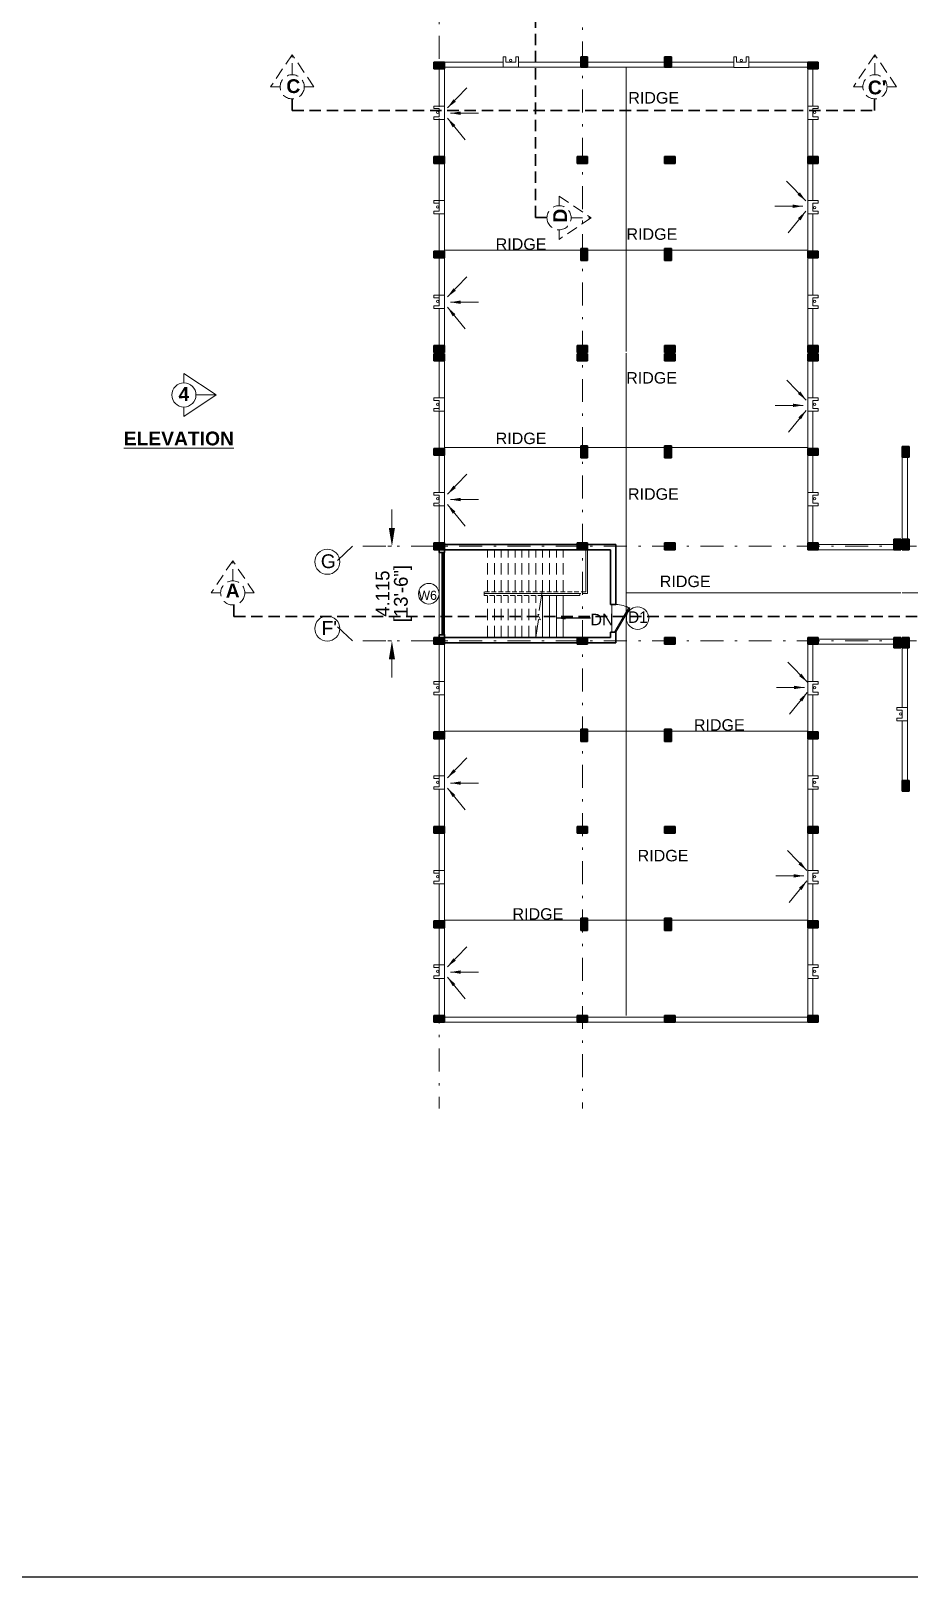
# Model space of a CAD drawing. Header units: millimetres. Extents: x 3614 to 12428, y -844 to 6844.
# Drawn here: x 5778.6 to 5816.8, y -728.6 to -661.2 of the extents above; entities that cross this region are included whole.
import ezdxf

# ---------------------------------------------------------------- set-up
doc = ezdxf.new("R2010")
doc.units = ezdxf.units.MM
doc.header["$LTSCALE"] = 40
doc.header["$MEASUREMENT"] = 0
doc.header["$PDMODE"] = 32
doc.header["$PDSIZE"] = 0.02
for name, pattern in [('CENTER2', [1.125, 0.75, -0.125, 0.125, -0.125]), ('DASHDOT', [1, 0.5, -0.25, 0, -0.25]), ('DASHED2', [0.375, 0.25, -0.125])]:
    doc.linetypes.add(name, pattern=pattern)
doc.layers.get('0').update_dxf_attribs({"linetype": 'CONTINUOUS', "lineweight": 20})
doc.layers.get('Defpoints').update_dxf_attribs({"linetype": 'CONTINUOUS', "lineweight": 20})
for name, color, linetype, lineweight in [('Beam', 254, 'CONTINUOUS', 25), ('Column', 252, 'CONTINUOUS', 30), ('Column Hatch', 253, 'CONTINUOUS', 13), ('Dim', 220, 'CONTINUOUS', 15), ('Door', 54, 'CONTINUOUS', 18), ('E1', 7, 'CONTINUOUS', 20), ('GRID', 134, 'DASHDOT', 13), ('GRID TEXT', 134, 'CENTER2', 13), ('Railing', 23, 'CONTINUOUS', 18), ('RIDGE', 255, 'CONTINUOUS', 15), ('Section', 72, 'DASHED2', 30), ('SLOP', 232, 'CONTINUOUS', 18), ('Stair', 1, 'CONTINUOUS', 15), ('TEXT', 7, 'CONTINUOUS', 20), ('title', 7, 'CONTINUOUS', 35), ('Wall', 7, 'CONTINUOUS', 30), ('Window', 150, 'CONTINUOUS', 15), ('Window-Wall', 7, 'CONTINUOUS', 18)]:
    doc.layers.add(name, color=color, linetype=linetype, lineweight=lineweight)
doc.styles.add('DIM', font='arial.ttf')
doc.styles.add('L120', font='simplex.shx', dxfattribs={"height": 1})
doc.styles.get("Standard").update_dxf_attribs({"font": 'txt.shx', "height": 0.03937})
doc.styles.add('STYLE9', font='GOTHIC.TTF')
doc.styles.add('Tabrej', font='GOTHIC.TTF')
doc.styles.add('Tabrej.', font='GOTHIC.TTF', dxfattribs={"height": 1})
doc.dimstyles.get("Standard").update_dxf_attribs({"dimtxt": 0.18, "dimasz": 0.18, "dimexe": 0.18, "dimexo": 0.0625, "dimgap": 0.09, "dimtad": 0, "dimtih": 1, "dimtoh": 1, "dimdec": 4, "dimzin": 0, "dimdsep": 46, "dimtxsty": 'Standard', "dimcen": 0.09, "dimadec": 0, "dimazin": 0, "dimtfac": 1, "dimtdec": 4, "dimtofl": 0, "dimtmove": 0, "dimatfit": 3, "dimfxl": 0, "dimtolj": 1, "dimtzin": 0, "dimarcsym": 0})
doc.dimstyles.new('Tabrej', dxfattribs={"dimtxt": 0.5, "dimasz": 0.45, "dimexe": 0.18, "dimexo": 0.0625, "dimgap": 0.09, "dimtad": 0, "dimdec": 3, "dimzin": 0, "dimdsep": 46, "dimtxsty": 'Tabrej', "dimcen": 0, "dimclrd": 256, "dimclre": 256, "dimclrt": 7, "dimaunit": 1, "dimadec": 3, "dimazin": 0, "dimtfac": 1, "dimtdec": 3, "dimtofl": 0, "dimtmove": 0, "dimatfit": 3, "dimfxl": 0, "dimtolj": 1, "dimtzin": 0, "dimlwd": -1, "dimlwe": -1, "dimarcsym": 0})

# ---------------------------------------------------------------- blocks, each defined once
blk = doc.blocks.new('COLM 530')
at = {"layer": 'Column Hatch'}
h = blk.add_hatch(color=0, dxfattribs=at)
h.dxf.hatch_style = 1
h.paths.add_polyline_path([(5443.518, -633.795), (5443.218, -633.795), (5443.218, -634.325), (5443.518, -634.325)])
at = {"layer": 'Column'}
for p, q in [((5443.518, -633.795), (5443.218, -633.795)), ((5443.218, -633.795), (5443.218, -634.325)), ((5443.518, -634.325), (5443.518, -633.795)), ((5443.218, -634.325), (5443.518, -634.325))]:
    blk.add_line(p, q, dxfattribs=at)
blk = doc.blocks.new('COLUMN 546')
at = {"layer": 'Column Hatch'}
h = blk.add_hatch(color=0, dxfattribs=at)
h.dxf.hatch_style = 1
h.paths.add_polyline_path([(0, 0), (0.3, 0), (0.3, 0.46), (0, 0.46)])
at = {"layer": 'Column'}
for p, q in [((0.3, 0.46), (0, 0.46)), ((0, 0.46), (0, 0)), ((0, 0), (0.3, 0)), ((0.3, 0), (0.3, 0.46))]:
    blk.add_line(p, q, dxfattribs=at)
blk = doc.blocks.new('*U18')
for p, q in [((0, 0), (0, -6)), ((40, 0), (40, -6))]:
    blk.add_line(p, q)
blk.add_lwpolyline([(0, 0), (34.6, 20), (35.5, 18.5), (0.9, -1.5)], close=True)
blk.add_arc((0, 0), 40, 0, 30)
blk = doc.blocks.new('DOOR1')
at = {"layer": 'Door'}
blk.add_line((0, 0), (1.2, 0), dxfattribs=at)
at = {"layer": 'Door', "xscale": 0.0300000000000013, "yscale": 0.0300000000000013, "zscale": 0.0300000000000013}
blk.add_blockref('*U18', (0, 0.18), dxfattribs=at)
blk = doc.blocks.new('*D126')
at = {"layer": 'Defpoints', "color": 0, "ltscale": 0.05, "transparency": 16777216}
for p in [(5794.363, -683.672), (5794.326, -687.787), (5794.363, -687.787)]:
    blk.add_point(p, dxfattribs=at)
at = {"layer": 'Dim', "ltscale": 0.05, "transparency": 16777216}
for p, q in [((5794.326, -682.872), (5794.326, -682.072)), ((5794.301, -683.672), (5794.146, -683.672)), ((5794.301, -687.787), (5794.146, -687.787)), ((5794.326, -688.587), (5794.326, -689.387))]:
    blk.add_line(p, q, dxfattribs=at)
for points in [[(5794.192, -682.872), (5794.459, -682.872), (5794.326, -683.672)], [(5794.192, -688.587), (5794.459, -688.587), (5794.326, -687.787)]]:
    blk.add_solid(points, dxfattribs=at)
at = {"layer": 'Dim', "color": 7, "lineweight": 18, "ltscale": 0.05, "transparency": 16777216, "char_height": 0.6, "attachment_point": 5, "rotation": 90, "style": 'Tabrej'}
for s, insert in [('\\A1;[13\'-6"]', (5794.804, -685.73)), ('\\A1;4.115', (5793.921, -685.73))]:
    blk.add_mtext(s, dxfattribs=dict(at, insert=insert))
blk = doc.blocks.new('drt')
at = {"layer": 'TEXT', "ltscale": 0.05}
for p, q in [((43.454, 26.367), (43.042, 26.367)), ((43.98, 24.969), (43.042, 26.367)), ((44.919, 26.367), (43.98, 24.969)), ((44.919, 26.367), (44.506, 26.367)), ((43.98, 25.841), (43.98, 24.969)), ((86.231, 2.02), (87.63, 2.959)), ((87.63, 2.546), (87.63, 2.959)), ((7.106, 2.255), (7.106, 2.667)), ((8.505, 1.729), (7.106, 2.667)), ((87.104, 2.02), (86.231, 2.02)), ((87.63, 1.082), (86.231, 2.02)), ((7.106, 0.79), (8.505, 1.729)), ((7.632, 1.729), (8.505, 1.729)), ((87.63, 1.082), (87.63, 1.494)), ((7.106, 0.79), (7.106, 1.203)), ((44.942, -30.84), (45.881, -29.442)), ((45.881, -30.314), (45.881, -29.442)), ((45.881, -29.442), (46.819, -30.84)), ((44.942, -30.84), (45.355, -30.84)), ((46.407, -30.84), (46.819, -30.84))]:
    blk.add_line(p, q, dxfattribs=at)
for centre in [(43.98, 26.367), (7.106, 1.729), (87.63, 2.02), (45.881, -30.84)]:
    blk.add_circle(centre, 0.526, dxfattribs=at)
at = {"layer": 'TEXT', "char_height": 0.6, "attachment_point": 1, "style": 'Tabrej.'}
for s, insert in [('{\\fArial|b1|i0|c0|p34;\\LELEVATION }', (41.63, 27.914)), ('{\\fArial|b1|i0|c0|p34;3}', (43.732, 26.705)), ('{\\fArial|b1|i0|c0|p34;2}', (87.382, 2.358)), ('{\\fArial|b1|i0|c0|p34;\\LELEVATION }', (85.399, 0.756)), ('{\\fArial|b1|i0|c0|p34;\\LELEVATION }', (4.487, 0.133)), ('{\\fArial|b1|i0|c0|p34;\\LELEVATION }', (43.767, -31.598))]:
    blk.add_mtext_dynamic_manual_height_columns(s, width=20.54056, gutter_width=5, heights=[0], dxfattribs=dict(at, insert=insert))
for s, insert, rotation in [('{\\fArial|b1|i0|c0|p34;4}', (6.865, 2.063), 1.0017), ('{\\fArial|b1|i0|c0|p34;1}', (45.684, -30.492), 359.4813)]:
    blk.add_mtext_dynamic_manual_height_columns(s, width=20.54056, gutter_width=5, heights=[0], dxfattribs=dict(at, insert=insert, rotation=rotation))
blk = doc.blocks.new('GFGRG')
at = {"layer": 'TEXT', "color": 3}
blk.add_circle((5531.941, -685.736), 0.448, dxfattribs=at)
at = {"layer": 'TEXT', "color": 3, "style": 'STYLE9'}
blk.add_text('W6', height=0.4, dxfattribs=at).set_placement((5531.494, -686.004))
blk = doc.blocks.new('DDDD')
at = {"layer": 'TEXT', "color": 3, "ltscale": 0.2}
blk.add_circle((2085.909, -1030.934), 0.488, dxfattribs=at)
at = {"layer": 'TEXT', "color": 3, "style": 'STYLE9'}
blk.add_text('D1', height=0.5, dxfattribs=at).set_placement((2085.496, -1031.139))
blk = doc.blocks.new('BDHVBFH')
at = {"layer": 'Section', "color": 7, "linetype": 'ByBlock', "lineweight": 20, "ltscale": 0.05}
for p, q in [((5432.399, -574.787), (5431.461, -576.186)), ((5432.399, -575.66), (5432.399, -574.787)), ((5433.338, -576.186), (5432.399, -574.787)), ((5431.873, -576.186), (5431.461, -576.186)), ((5433.338, -576.186), (5432.925, -576.186))]:
    blk.add_line(p, q, dxfattribs=at)
blk.add_circle((5432.399, -576.186), 0.526, dxfattribs=at)
blk = doc.blocks.new('SEC AA')
at = {"layer": 'Section', "ltscale": 0.05}
for p, q in [((5428.116, -321.664), (5428.116, -321.164)), ((5428.116, -321.664), (5509.295, -321.664)), ((5509.295, -321.664), (5509.295, -321.164))]:
    blk.add_line(p, q, dxfattribs=at)
at = {"layer": 'Section'}
for p in [(-4.334, 255.545), (76.844, 255.545)]:
    blk.add_blockref('BDHVBFH', p, dxfattribs=at)
at = {"layer": 'Section', "char_height": 0.6, "attachment_point": 1, "rotation": 1.0017, "style": 'Tabrej'}
for s, insert in [('{\\fArial|b1|i0|c0|p34;A}', (5427.753, -320.249)), ("{\\fArial|b1|i0|c0|p34;A'}", (5508.818, -320.249))]:
    blk.add_mtext_dynamic_manual_height_columns(s, width=20.54056, gutter_width=5, heights=[0], dxfattribs=dict(at, insert=insert))
blk = doc.blocks.new('SEC CC')
at = {"layer": 'Section', "ltscale": 0.05}
for p, q in [((5650.526, -526.426), (5650.526, -525.926)), ((5650.526, -526.426), (5675.879, -526.426)), ((5675.879, -526.426), (5675.879, -525.926))]:
    blk.add_line(p, q, dxfattribs=at)
at = {"layer": 'Section'}
for p in [(218.124, 50.786), (243.496, 50.786)]:
    blk.add_blockref('BDHVBFH', p, dxfattribs=at)
at = {"layer": 'Section', "char_height": 0.6, "attachment_point": 1, "rotation": 1.0017, "style": 'Tabrej'}
for s, insert in [('{\\fArial|b1|i0|c0|p34;C}', (5650.265, -525.077)), ("{\\fArial|b1|i0|c0|p34;C'}", (5675.585, -525.134))]:
    blk.add_mtext_dynamic_manual_height_columns(s, width=20.54056, gutter_width=5, heights=[0], dxfattribs=dict(at, insert=insert))
blk = doc.blocks.new('SEC DD')
at = {"layer": 'Section', "ltscale": 0.05}
for p, q in [((5719.78, -533.24), (5719.78, -532.74)), ((5733.893, -533.24), (5733.893, -532.74)), ((5719.78, -533.24), (5733.893, -533.24))]:
    blk.add_line(p, q, dxfattribs=at)
at = {"layer": 'Section'}
blk.add_blockref('BDHVBFH', (287.365, 43.972), dxfattribs=at)
at = {"layer": 'Section', "xscale": 0.8901284446376274, "yscale": 0.8901284446376274, "zscale": 0.8901284446376274}
blk.add_blockref('BDHVBFH', (898.22, -19.336), dxfattribs=at)
at = {"layer": 'Section', "char_height": 0.6, "attachment_point": 1, "rotation": 1.0017, "style": 'Tabrej'}
for s, insert in [('{\\fArial|b1|i0|c0|p34;D}', (5719.549, -531.871)), ("{\\fArial|b1|i0|c0|p34;D'}", (5733.532, -531.866))]:
    blk.add_mtext_dynamic_manual_height_columns(s, width=20.54056, gutter_width=5, heights=[0], dxfattribs=dict(at, insert=insert))

msp = doc.modelspace()

# ---------------------------------------------------------------- linework, layer by layer
at = {"layer": 'Beam', "ltscale": 0.05}
msp.add_lwpolyline([(5375.2505, -625.1005), (5933.9059, -625.1005), (5933.9059, -728.5521), (5375.2505, -728.5521)], close=True, dxfattribs=at)
at = {"layer": 'E1', "ltscale": 0.05}
for p, q in [((5796.3873, -662.8855), (5796.3873, -664.5005)), ((5799.1748, -662.5855), (5796.6173, -662.5855)), ((5799.1748, -662.8155), (5796.6173, -662.8155)), ((5796.6173, -662.8855), (5796.6173, -664.5005)), ((5802.5473, -662.5855), (5799.8298, -662.5855)), ((5802.5473, -662.8155), (5799.8298, -662.8155)), ((5802.8473, -662.5855), (5806.1973, -662.5855)), ((5802.8473, -662.8155), (5806.1973, -662.8155)), ((5809.2148, -662.5855), (5806.4973, -662.5855)), ((5809.2148, -662.8155), (5806.4973, -662.8155)), ((5812.4273, -662.5855), (5809.8698, -662.5855)), ((5812.4273, -662.8155), (5809.8698, -662.8155)), ((5812.4273, -662.8875), (5812.4273, -664.5025)), ((5812.6573, -662.8875), (5812.6573, -664.5025)), ((5796.3873, -665.0855), (5796.3873, -666.7005)), ((5796.6173, -665.0855), (5796.6173, -666.7005)), ((5812.4273, -665.0855), (5812.4273, -666.7005)), ((5812.6573, -665.0855), (5812.6573, -666.7005)), ((5796.3873, -667.0005), (5796.3873, -668.6155)), ((5796.6173, -667.0005), (5796.6173, -668.6155)), ((5812.4273, -667.0005), (5812.4273, -668.6155)), ((5812.6573, -667.0005), (5812.6573, -668.6155)), ((5796.3873, -669.2005), (5796.3873, -670.8155)), ((5796.6173, -669.2005), (5796.6173, -670.8155)), ((5812.4273, -669.2005), (5812.4273, -670.8155)), ((5812.6573, -669.2005), (5812.6573, -670.8155)), ((5796.3873, -671.1155), (5796.3873, -672.7305)), ((5796.6173, -671.1155), (5796.6173, -672.7305)), ((5812.4273, -671.1155), (5812.4273, -672.7305)), ((5812.6573, -671.1155), (5812.6573, -672.7305)), ((5796.3873, -673.3155), (5796.3873, -674.9305)), ((5796.6173, -673.3155), (5796.6173, -674.9305)), ((5812.4273, -673.3155), (5812.4273, -674.9305)), ((5812.6573, -673.3155), (5812.6573, -674.9305)), ((5796.3873, -675.5925), (5796.3873, -677.2075)), ((5796.6173, -675.5925), (5796.6173, -677.2075)), ((5812.4273, -675.5925), (5812.4273, -677.2075)), ((5812.6573, -675.5925), (5812.6573, -677.2075)), ((5796.3873, -677.7925), (5796.3873, -679.4075)), ((5796.6173, -677.7925), (5796.6173, -679.4075)), ((5812.4273, -677.7925), (5812.4273, -679.4075)), ((5812.6573, -677.7925), (5812.6573, -679.4075)), ((5796.3873, -679.7075), (5796.3873, -681.3225)), ((5796.6173, -679.7075), (5796.6173, -681.3225)), ((5812.4273, -679.7075), (5812.4273, -681.3225)), ((5812.6573, -679.7075), (5812.6573, -681.3225)), ((5816.5423, -683.3625), (5816.5423, -679.7875)), ((5816.7723, -683.3625), (5816.7723, -679.7875)), ((5796.3873, -681.9075), (5796.3873, -683.5225)), ((5796.6173, -681.9075), (5796.6173, -683.5225)), ((5812.4273, -681.9075), (5812.4273, -683.5225)), ((5812.6573, -681.9075), (5812.6573, -683.5225)), ((5812.8873, -683.5925), (5816.1803, -683.5925)), ((5812.8873, -683.8225), (5816.1803, -683.8225)), ((5796.3873, -687.9375), (5796.3873, -689.5525)), ((5796.6173, -687.9375), (5796.6173, -689.5525)), ((5812.4273, -687.9375), (5812.4273, -689.5525)), ((5812.6573, -687.9375), (5812.6573, -689.5525)), ((5812.8873, -687.7075), (5816.1803, -687.7075)), ((5812.8873, -687.9375), (5816.1803, -687.9375)), ((5816.5423, -688.0975), (5816.5423, -690.69)), ((5816.7723, -688.0975), (5816.7723, -690.69)), ((5796.3873, -690.1375), (5796.3873, -691.7525)), ((5796.6173, -690.1375), (5796.6173, -691.7525)), ((5812.4273, -690.1375), (5812.4273, -691.7525)), ((5812.6573, -690.1375), (5812.6573, -691.7525)), ((5816.5423, -691.275), (5816.5423, -693.8675)), ((5816.7723, -691.275), (5816.7723, -693.8675)), ((5796.3873, -692.0525), (5796.3873, -693.6675)), ((5796.6173, -692.0525), (5796.6173, -693.6675)), ((5812.4273, -692.0525), (5812.4273, -693.6675)), ((5812.6573, -692.0525), (5812.6573, -693.6675)), ((5796.3873, -694.2525), (5796.3873, -695.8675)), ((5796.6173, -694.2525), (5796.6173, -695.8675)), ((5812.4273, -694.2525), (5812.4273, -695.8675)), ((5812.6573, -694.2525), (5812.6573, -695.8675)), ((5796.3873, -696.1675), (5796.3873, -697.7825)), ((5796.6173, -696.1675), (5796.6173, -697.7825)), ((5812.4273, -696.1675), (5812.4273, -697.7825)), ((5812.6573, -696.1675), (5812.6573, -697.7825)), ((5796.3873, -698.3675), (5796.3873, -699.9825)), ((5796.6173, -698.3675), (5796.6173, -699.9825)), ((5812.4273, -698.3675), (5812.4273, -699.9825)), ((5812.6573, -698.3675), (5812.6573, -699.9825)), ((5796.3873, -700.2825), (5796.3873, -701.8975)), ((5796.6173, -700.2825), (5796.6173, -701.8975)), ((5812.4273, -700.2825), (5812.4273, -701.8975)), ((5812.6573, -700.2825), (5812.6573, -701.8975)), ((5796.3873, -702.4825), (5796.3873, -704.0975)), ((5796.6173, -702.4825), (5796.6173, -704.0975)), ((5812.4273, -702.4825), (5812.4273, -704.0975)), ((5812.6573, -702.4825), (5812.6573, -704.0975)), ((5796.6173, -704.1675), (5812.4273, -704.1675)), ((5796.6173, -704.3975), (5812.4273, -704.3975))]:
    msp.add_line(p, q, dxfattribs=at)
at = {"layer": 'E1'}
for points in [[(5799.8298, -662.8155), (5799.8298, -662.3555), (5799.7148, -662.3555), (5799.7148, -662.5855), (5799.2898, -662.5855), (5799.2898, -662.3555), (5799.1748, -662.3555), (5799.1748, -662.8155), (5799.8298, -662.8155)], [(5809.2148, -662.8175), (5809.2148, -662.3575), (5809.3298, -662.3575), (5809.3298, -662.5875), (5809.7548, -662.5875), (5809.7548, -662.3575), (5809.8698, -662.3575), (5809.8698, -662.8175), (5809.2148, -662.8175)], [(5796.6173, -664.5005), (5796.1573, -664.5005), (5796.1573, -664.6155), (5796.3873, -664.6155), (5796.3873, -664.9705), (5796.1573, -664.9705), (5796.1573, -665.0855), (5796.6173, -665.0855), (5796.6173, -664.5005)], [(5812.4273, -664.5005), (5812.8873, -664.5005), (5812.8873, -664.6155), (5812.6573, -664.6155), (5812.6573, -664.9705), (5812.8873, -664.9705), (5812.8873, -665.0855), (5812.4273, -665.0855), (5812.4273, -664.5005)], [(5796.6173, -668.6155), (5796.1573, -668.6155), (5796.1573, -668.7305), (5796.3873, -668.7305), (5796.3873, -669.0855), (5796.1573, -669.0855), (5796.1573, -669.2005), (5796.6173, -669.2005), (5796.6173, -668.6155)], [(5812.4273, -669.2005), (5812.8873, -669.2005), (5812.8873, -669.0855), (5812.6573, -669.0855), (5812.6573, -668.7305), (5812.8873, -668.7305), (5812.8873, -668.6155), (5812.4273, -668.6155), (5812.4273, -669.2005)], [(5796.6173, -672.7305), (5796.1573, -672.7305), (5796.1573, -672.8455), (5796.3873, -672.8455), (5796.3873, -673.2005), (5796.1573, -673.2005), (5796.1573, -673.3155), (5796.6173, -673.3155), (5796.6173, -672.7305)], [(5812.4273, -672.7305), (5812.8873, -672.7305), (5812.8873, -672.8455), (5812.6573, -672.8455), (5812.6573, -673.2005), (5812.8873, -673.2005), (5812.8873, -673.3155), (5812.4273, -673.3155), (5812.4273, -672.7305)], [(5796.6173, -677.2075), (5796.1573, -677.2075), (5796.1573, -677.3225), (5796.3873, -677.3225), (5796.3873, -677.6775), (5796.1573, -677.6775), (5796.1573, -677.7925), (5796.6173, -677.7925), (5796.6173, -677.2075)], [(5812.4273, -677.2075), (5812.8873, -677.2075), (5812.8873, -677.3225), (5812.6573, -677.3225), (5812.6573, -677.6775), (5812.8873, -677.6775), (5812.8873, -677.7925), (5812.4273, -677.7925), (5812.4273, -677.2075)], [(5796.6173, -681.3225), (5796.1573, -681.3225), (5796.1573, -681.4375), (5796.3873, -681.4375), (5796.3873, -681.7925), (5796.1573, -681.7925), (5796.1573, -681.9075), (5796.6173, -681.9075), (5796.6173, -681.3225)], [(5812.4273, -681.3225), (5812.8873, -681.3225), (5812.8873, -681.4375), (5812.6573, -681.4375), (5812.6573, -681.7925), (5812.8873, -681.7925), (5812.8873, -681.9075), (5812.4273, -681.9075), (5812.4273, -681.3225)], [(5796.6173, -689.5525), (5796.1573, -689.5525), (5796.1573, -689.6675), (5796.3873, -689.6675), (5796.3873, -690.0225), (5796.1573, -690.0225), (5796.1573, -690.1375), (5796.6173, -690.1375), (5796.6173, -689.5525)], [(5812.4273, -689.5525), (5812.8873, -689.5525), (5812.8873, -689.6675), (5812.6573, -689.6675), (5812.6573, -690.0225), (5812.8873, -690.0225), (5812.8873, -690.1375), (5812.4273, -690.1375), (5812.4273, -689.5525)], [(5816.7723, -690.69), (5816.3123, -690.69), (5816.3123, -690.805), (5816.5423, -690.805), (5816.5423, -691.16), (5816.3123, -691.16), (5816.3123, -691.275), (5816.7723, -691.275), (5816.7723, -690.69)], [(5796.6173, -693.6675), (5796.1573, -693.6675), (5796.1573, -693.7825), (5796.3873, -693.7825), (5796.3873, -694.1375), (5796.1573, -694.1375), (5796.1573, -694.2525), (5796.6173, -694.2525), (5796.6173, -693.6675)], [(5812.4273, -693.6675), (5812.8873, -693.6675), (5812.8873, -693.7825), (5812.6573, -693.7825), (5812.6573, -694.1375), (5812.8873, -694.1375), (5812.8873, -694.2525), (5812.4273, -694.2525), (5812.4273, -693.6675)], [(5796.6173, -697.7825), (5796.1573, -697.7825), (5796.1573, -697.8975), (5796.3873, -697.8975), (5796.3873, -698.2525), (5796.1573, -698.2525), (5796.1573, -698.3675), (5796.6173, -698.3675), (5796.6173, -697.7825)], [(5812.4273, -697.7825), (5812.8873, -697.7825), (5812.8873, -697.8975), (5812.6573, -697.8975), (5812.6573, -698.2525), (5812.8873, -698.2525), (5812.8873, -698.3675), (5812.4273, -698.3675), (5812.4273, -697.7825)], [(5796.6173, -701.8975), (5796.1573, -701.8975), (5796.1573, -702.0125), (5796.3873, -702.0125), (5796.3873, -702.3675), (5796.1573, -702.3675), (5796.1573, -702.4825), (5796.6173, -702.4825), (5796.6173, -701.8975)], [(5812.4273, -701.8975), (5812.8873, -701.8975), (5812.8873, -702.0125), (5812.6573, -702.0125), (5812.6573, -702.3675), (5812.8873, -702.3675), (5812.8873, -702.4825), (5812.4273, -702.4825), (5812.4273, -701.8975)]]:
    msp.add_lwpolyline(points, dxfattribs=at)
for centre in [(5799.5023, -662.5138), (5809.5423, -662.5159), (5796.3157, -664.7788), (5812.729, -664.7788), (5796.3157, -668.8938), (5812.729, -668.9222), (5796.3157, -673.0088), (5812.729, -673.0088), (5796.3157, -677.4858), (5812.729, -677.4858), (5796.3157, -681.6008), (5812.729, -681.6008), (5796.3157, -689.8308), (5812.729, -689.8308), (5816.4707, -690.9683), (5796.3157, -693.9458), (5812.729, -693.9458), (5796.3157, -698.0608), (5812.729, -698.0608), (5796.3157, -702.1758), (5812.729, -702.1758)]:
    msp.add_circle(centre, 0.05, dxfattribs=at)
at = {"layer": 'GRID', "lineweight": 18, "ltscale": 0.05}
for p, q in [((5796.3873, -657.2426), (5796.3873, -708.1427)), ((5802.6173, -657.4872), (5802.6173, -708.1427)), ((5791.9535, -684.2902), (5792.6122, -683.6725)), ((5867.559, -683.6725), (5792.6122, -683.6725)), ((5791.9535, -687.1782), (5792.6032, -687.7875)), ((5867.559, -687.7875), (5792.6032, -687.7875))]:
    msp.add_line(p, q, dxfattribs=at)
at = {"layer": 'GRID TEXT', "linetype": 'ByBlock', "lineweight": 20, "ltscale": 0.05}
for centre in [(5791.5121, -684.3465), (5791.5121, -687.2533)]:
    msp.add_circle(centre, 0.5447, dxfattribs=at)
at = {"layer": 'Railing', "ltscale": 0.05}
for p, q in [((5802.7673, -685.6525), (5802.7673, -683.8225)), ((5802.8473, -685.7275), (5802.8473, -683.8225))]:
    msp.add_line(p, q, dxfattribs=at)
at = {"layer": 'Railing', "linetype": 'DASHED2', "ltscale": 0.02}
for p, q in [((5802.7673, -685.6525), (5798.3373, -685.6525)), ((5798.3373, -685.7275), (5798.3373, -685.6525)), ((5802.8473, -685.7275), (5798.3373, -685.7275)), ((5800.8877, -685.7325), (5798.3373, -685.7325)), ((5798.3373, -685.8075), (5798.3373, -685.7325)), ((5800.8757, -685.8075), (5798.3373, -685.8075))]:
    msp.add_line(p, q, dxfattribs=at)
at = {"layer": 'Railing', "linetype": 'ByBlock', "ltscale": 0.05}
for p, q in [((5802.5023, -685.8075), (5800.8758, -685.8075)), ((5802.5023, -685.7325), (5800.8879, -685.7325)), ((5802.5023, -685.7325), (5802.5023, -685.8075))]:
    msp.add_line(p, q, dxfattribs=at)
at = {"layer": 'RIDGE', "linetype": 'ByBlock', "ltscale": 0.05}
for p, q in [((5804.5223, -675.1955), (5804.5223, -662.8155)), ((5804.5223, -704.0975), (5804.5223, -675.2575))]:
    msp.add_line(p, q, dxfattribs=at)
at = {"layer": 'RIDGE', "linetype": 'ByBlock', "lineweight": 18, "ltscale": 0.05}
for p, q in [((5796.6173, -670.7805), (5812.4273, -670.7805)), ((5796.6173, -679.3725), (5812.4273, -679.3725)), ((5816.4803, -685.695), (5804.5223, -685.695)), ((5816.5423, -685.695), (5853.5523, -685.695)), ((5796.6173, -691.7175), (5812.4273, -691.7175)), ((5796.6173, -699.9475), (5812.4273, -699.9475))]:
    msp.add_line(p, q, dxfattribs=at)
at = {"layer": 'Stair', "linetype": 'DASHED2', "ltscale": 0.05}
for p, q in [((5798.4873, -685.6525), (5798.4873, -683.8225)), ((5798.7873, -685.6525), (5798.7873, -683.8225)), ((5799.0873, -685.6525), (5799.0873, -683.8225)), ((5799.3873, -685.6525), (5799.3873, -683.8225)), ((5799.6873, -685.6525), (5799.6873, -683.8225)), ((5799.9873, -685.6525), (5799.9873, -683.8225)), ((5800.2873, -685.6525), (5800.2873, -683.8225)), ((5800.5873, -685.6525), (5800.5873, -683.8225)), ((5800.8873, -685.6525), (5800.8873, -683.8225)), ((5801.1873, -685.6525), (5801.1873, -683.8225)), ((5801.4873, -685.6525), (5801.4873, -683.8225)), ((5801.7873, -685.6525), (5801.7873, -683.8225)), ((5798.4873, -687.6375), (5798.4873, -685.8075)), ((5798.7873, -687.6375), (5798.7873, -685.8075)), ((5799.0873, -687.6375), (5799.0873, -685.8075)), ((5799.3873, -687.6375), (5799.3873, -685.8075)), ((5799.6873, -687.6375), (5799.6873, -685.8075)), ((5799.9873, -687.6375), (5799.9873, -685.8075)), ((5800.2873, -687.6375), (5800.2873, -685.8075)), ((5800.5873, -687.6375), (5800.5873, -685.8075))]:
    msp.add_line(p, q, dxfattribs=at)
at = {"layer": 'Stair', "ltscale": 0.05}
for p, q in [((5800.8873, -687.6375), (5800.8873, -685.8075)), ((5801.1873, -687.6375), (5801.1873, -685.8075)), ((5801.4873, -687.6375), (5801.4873, -685.8075)), ((5801.7873, -687.6375), (5801.7873, -685.8075))]:
    msp.add_line(p, q, dxfattribs=at)
at = {"layer": 'TEXT', "ltscale": 0.05}
for p, q in [((5800.7434, -686.4623), (5800.8873, -685.5485)), ((5800.7434, -686.6463), (5800.6731, -686.6418)), ((5800.6731, -686.6418), (5800.7897, -686.8666)), ((5800.5873, -687.6375), (5800.7096, -686.8611)), ((5800.7096, -686.8611), (5800.7897, -686.8666))]:
    msp.add_line(p, q, dxfattribs=at)
at = {"layer": 'title', "ltscale": 0.05}
msp.add_line((5800.7043, -686.8951), (5800.7043, -686.8951), dxfattribs=at)
at = {"layer": 'Wall'}
for p, q in [((5802.3873, -683.5925), (5796.6173, -683.5925)), ((5802.3873, -683.8225), (5796.6173, -683.8225)), ((5802.3873, -687.6375), (5796.6173, -687.6375)), ((5802.3873, -687.8675), (5796.6173, -687.8675)), ((5803.8473, -687.6375), (5802.8473, -687.6375)), ((5804.0803, -687.8675), (5802.8473, -687.8675)), ((5804.0803, -687.4075), (5803.8473, -687.4075))]:
    msp.add_line(p, q, dxfattribs=at)
at = {"layer": 'Wall', "linetype": 'ByBlock', "ltscale": 0.05}
for p, q in [((5802.8473, -683.5925), (5804.0803, -683.5925)), ((5802.8473, -683.8225), (5803.8473, -683.8225)), ((5803.8473, -683.8225), (5803.8473, -686.2071)), ((5804.0803, -683.5925), (5804.0803, -686.2071)), ((5803.8473, -686.2071), (5804.0803, -686.2071)), ((5803.8473, -687.4075), (5803.8473, -687.6375)), ((5804.0803, -687.4075), (5804.0803, -687.8675))]:
    msp.add_line(p, q, dxfattribs=at)
at = {"layer": 'Wall'}
for points in [[(5796.3873, -683.9375), (5796.3873, -683.8225), (5796.6173, -683.8225), (5796.6173, -683.9375), (5796.3873, -683.9375)], [(5796.3873, -687.6375), (5796.3873, -687.5225), (5796.6173, -687.5225), (5796.6173, -687.6375), (5796.3873, -687.6375)]]:
    msp.add_lwpolyline(points, dxfattribs=at)
at = {"layer": 'Window'}
for p, q in [((5796.5364, -683.9375), (5796.5364, -687.5225)), ((5796.5664, -683.9375), (5796.5664, -687.5225))]:
    msp.add_line(p, q, dxfattribs=at)
at = {"layer": 'Window-Wall'}
for p, q in [((5796.3873, -687.5225), (5796.3873, -683.9375)), ((5796.5023, -683.9375), (5796.5023, -687.5225)), ((5796.6173, -683.9375), (5796.6173, -687.5225)), ((5796.6173, -687.5225), (5796.3873, -687.5225))]:
    msp.add_line(p, q, dxfattribs=at)

# ---------------------------------------------------------------- block references
at = {"color": 7, "extrusion": (0, 0, -1), "zscale": -1}
msp.add_blockref('COLUMN 546', (-5802.8473, -662.8155), dxfattribs=at)
at = {"color": 7, "extrusion": (0, 0, -1), "xscale": -1, "zscale": -1}
for p in [(-5806.1973, -662.8155), (-5816.5423, -679.7875), (-5816.1803, -683.8225), (-5816.5423, -683.8225)]:
    msp.add_blockref('COLUMN 546', p, dxfattribs=at)
at = {"color": 7, "extrusion": (0, 0, -1), "zscale": -1}
for p, rotation in [((-5796.6173, -662.5855), 270), ((-5806.1973, -667.0005), 90.00000000000001), ((-5812.4273, -667.0005), 90.00000000000001), ((-5812.4273, -671.1155), 90.00000000000001), ((-5806.1973, -675.2305), 90.00000000000001), ((-5812.4273, -675.2305), 90.00000000000001), ((-5806.1973, -675.5925), 90.00000000000001), ((-5812.4273, -675.5925), 90.00000000000001), ((-5812.4273, -679.7075), 90.00000000000001), ((-5806.1973, -683.8225), 90.00000000000001), ((-5812.4273, -683.8225), 90.00000000000001), ((-5806.1973, -687.9375), 90.00000000000001), ((-5812.4273, -687.9375), 90.00000000000001), ((-5816.1803, -687.6375), 180), ((-5816.5423, -687.6375), 180), ((-5812.4273, -692.0525), 90.00000000000001), ((-5816.5423, -693.8675), 180), ((-5806.1973, -696.1675), 90.00000000000001), ((-5812.4273, -696.1675), 90.00000000000001), ((-5812.4273, -700.2825), 90.00000000000001), ((-5806.1973, -704.3975), 90.00000000000001), ((-5812.4273, -704.3975), 90.00000000000001)]:
    msp.add_blockref('COLUMN 546', p, dxfattribs=dict(at, rotation=rotation))
at = {"color": 7, "extrusion": (0, 0, -1), "xscale": -1, "zscale": -1}
for p, rotation in [((-5812.4273, -662.5875), 90), ((-5796.6173, -667.0005), 270), ((-5802.8473, -667.0005), 270), ((-5796.6173, -671.1155), 270), ((-5796.6173, -675.2305), 270), ((-5802.8473, -675.2305), 270), ((-5796.6173, -675.5925), 270), ((-5802.8473, -675.5925), 270), ((-5796.6173, -679.7075), 270), ((-5796.6173, -683.8225), 270), ((-5802.8473, -683.8225), 270), ((-5796.6173, -687.9375), 270), ((-5802.8473, -687.9375), 270), ((-5796.6173, -692.0525), 270), ((-5796.6173, -696.1675), 270), ((-5802.8473, -696.1675), 270), ((-5796.6173, -700.2825), 270), ((-5796.6173, -704.3975), 270), ((-5802.8473, -704.3975), 270)]:
    msp.add_blockref('COLUMN 546', p, dxfattribs=dict(at, rotation=rotation))
for p in [(359.3295, -36.9056), (362.9795, -36.9056), (359.3295, -45.4976), (362.9795, -45.4976), (359.3295, -57.8434), (362.9795, -57.8434), (359.3295, -66.0726), (362.9795, -66.0726)]:
    msp.add_blockref('COLM 530', p)
at = {"layer": 'Section', "xscale": -1, "rotation": 270}
msp.add_blockref('SEC DD', (6333.8167, -6389.1315), dxfattribs=at)
at = {"layer": 'Section'}
for name, p in [('SEC CC', (139.4606, -138.2645)), ('SEC AA', (359.3295, -365.0584))]:
    msp.add_blockref(name, p, dxfattribs=at)
at = {"layer": 'TEXT'}
for name, p in [('GFGRG', (263.9888, 0)), ('DDDD', (3719.1141, 344.1346))]:
    msp.add_blockref(name, p, dxfattribs=at)
at = {"layer": 'Wall'}
msp.add_blockref('drt', (5778.1631, -678.8095), dxfattribs=at)
at = {"layer": 'Wall', "xscale": -1, "rotation": 270.0000000000001}
msp.add_blockref('DOOR1', (5803.9003, -687.4075), dxfattribs=at)

# ---------------------------------------------------------------- texts
at = {"layer": 'GRID TEXT', "lineweight": 18, "ltscale": 0.05, "char_height": 0.6, "attachment_point": 1, "style": 'Tabrej.'}
for s, insert in [('{\\fArial|b0|i0|c0|p34;G}', (5791.2301, -684.0204)), ("{\\fArial|b0|i0|c0|p34;F'}", (5791.261, -686.9271))]:
    msp.add_mtext_dynamic_manual_height_columns(s, width=2.477927, gutter_width=5, heights=[0], dxfattribs=dict(at, insert=insert))
at = {"layer": 'TEXT', "char_height": 0.5, "attachment_point": 1, "style": 'DIM'}
for s, width, insert in [('{\\fArial|b0|i0|c0|p34;RIDGE}', 2.841392, (5804.6179, -663.8933)), ('{\\fArial|b0|i0|c0|p34;RIDGE}', 2.841392, (5804.5377, -669.8268)), ('{\\fArial|b0|i0|c0|p34;RIDGE}', 2.841392, (5798.8435, -670.2634)), ('{\\fArial|b0|i0|c0|p34;RIDGE}', 2.841392, (5804.5264, -676.0865)), ('{\\fArial|b0|i0|c0|p34;RIDGE}', 2.841392, (5798.8435, -678.7211)), ('{\\fArial|b0|i0|c0|p34;RIDGE}', 2.841392, (5804.6042, -681.1449)), ('{\\fArial|b0|i0|c0|p34;RIDGE}', 2.841392, (5805.9889, -684.9485)), ('{\\fArial|b0|i0|c0|p34;DN}', 1.50962, (5802.9678, -686.6099)), ('{\\fArial|b0|i0|c0|p34;RIDGE}', 2.841392, (5807.4741, -691.2004)), ('{\\fArial|b0|i0|c0|p34;RIDGE}', 2.841392, (5805.0246, -696.8889)), ('{\\fArial|b0|i0|c0|p34;RIDGE}', 2.841392, (5799.5765, -699.4304))]:
    msp.add_mtext_dynamic_manual_height_columns(s, width=width, gutter_width=5, heights=[0], dxfattribs=dict(at, insert=insert))

# ---------------------------------------------------------------- dimensions: what is measured, and where the dimension line sits
at = {"layer": 'Dim', "lineweight": 18, "ltscale": 0.05}
dim = msp.add_linear_dim(base=(5794.3258, -687.7875), p1=(5794.3633, -683.6725), p2=(5794.3633, -687.7875), angle=90, dimstyle='Tabrej', override={"dimtxt": 0.6, "dimasz": 0.8, "dimpost": '\\X', "dimtmove": 1}, dxfattribs=at)
dim.commit()
dim.dimension.update_dxf_attribs({"geometry": '*D126', "text_midpoint": (5794.3258, -685.73)})

# ---------------------------------------------------------------- leaders
at = {"layer": 'SLOP', "linetype": 'ByBlock', "ltscale": 0.05}
for points in [[(5796.7406, -664.5843), (5797.5936, -663.715)], [(5796.746, -665.0326), (5797.5164, -665.976)], [(5796.8715, -664.8136), (5798.0895, -664.8136)], [(5812.3519, -668.636), (5811.4989, -667.7667)], [(5812.221, -668.8653), (5811.003, -668.8653)], [(5812.3465, -669.0844), (5811.5761, -670.0277)], [(5796.7406, -672.8143), (5797.5936, -671.945)], [(5796.8715, -673.0436), (5798.0895, -673.0436)], [(5796.746, -673.2626), (5797.5164, -674.206)], [(5812.3673, -677.304), (5811.5143, -676.4347)], [(5812.2364, -677.5333), (5811.0184, -677.5333)], [(5812.3619, -677.7524), (5811.5915, -678.6957)], [(5796.7406, -681.4063), (5797.5936, -680.537)], [(5796.746, -681.8546), (5797.5164, -682.798)], [(5796.8715, -681.6356), (5798.0895, -681.6356)], [(5812.4173, -689.5884), (5811.5643, -688.7191)], [(5812.2863, -689.8177), (5811.0684, -689.8177)], [(5812.4118, -690.0368), (5811.6414, -690.9801)], [(5796.7406, -693.7513), (5797.5936, -692.882)], [(5796.8715, -693.9806), (5798.0895, -693.9806)], [(5796.746, -694.1996), (5797.5164, -695.143)], [(5812.397, -697.7913), (5811.5439, -696.922)], [(5812.266, -698.0206), (5811.048, -698.0206)], [(5812.3915, -698.2397), (5811.6211, -699.183)], [(5796.7406, -701.9813), (5797.5936, -701.112)], [(5796.8715, -702.2106), (5798.0895, -702.2106)], [(5796.746, -702.4296), (5797.5164, -703.373)]]:
    msp.add_leader(points, dimstyle='Tabrej', override={"dimgap": 0.09, "dimtad": 0}, dxfattribs=at)
at = {"layer": 'TEXT'}
msp.add_leader([(5801.4846, -686.7925), (5802.969, -686.7925)], dimstyle='Standard', override={"dimscale": 40, "dimasz": 0.01, "dimgap": 0.09, "dimtad": 0, "dimpost": "'", "dimtxsty": 'L120', "dimarcsym": 1}, dxfattribs=at)

doc.saveas('drawing.dxf')
